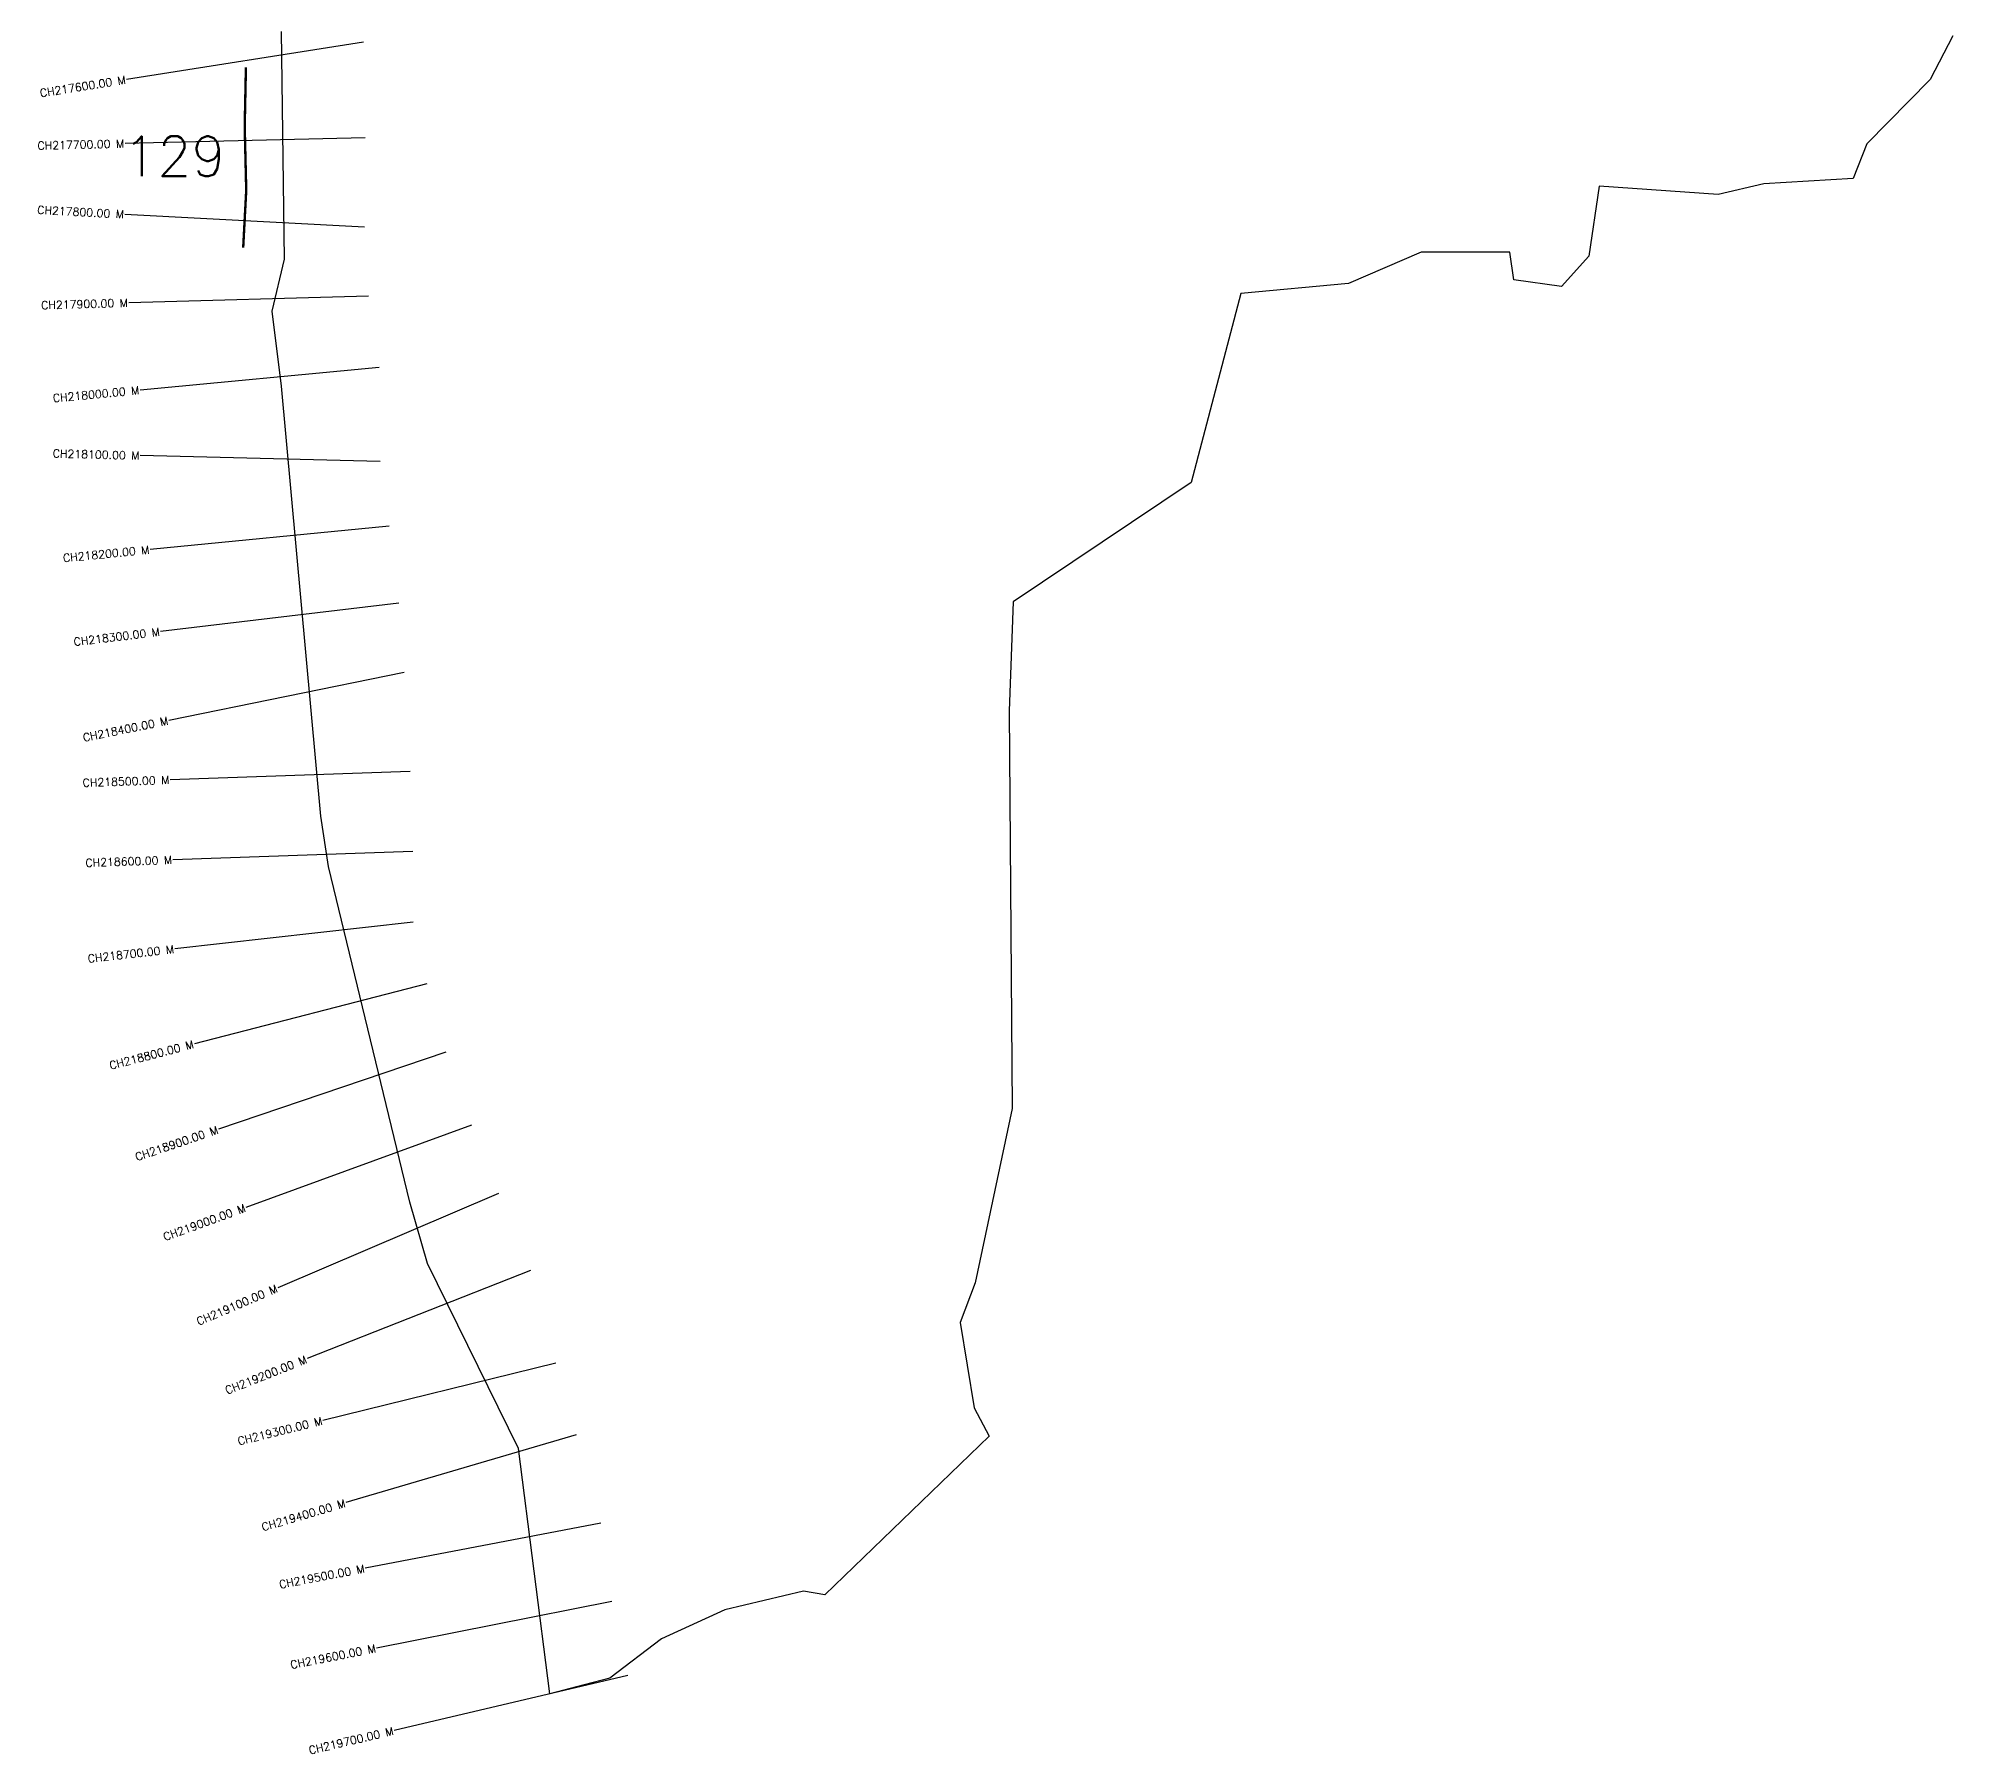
# Model space of a CAD drawing. Header units: metres. Extents: x 273591 to 276491, y 2065557 to 2069630.
# Drawn here: x 274091 to 276484, y 2065557 to 2067701 of the extents above; entities that cross this region are included whole.
import ezdxf
from ezdxf.enums import TextEntityAlignment as Align

# ---------------------------------------------------------------- set-up
doc = ezdxf.new("R2010")
doc.units = ezdxf.units.M
doc.header["$MEASUREMENT"] = 0
for name, color, linetype in [('ARTIFICIALLY PROTECTED', 4, 'Continuous'), ('CS', 134, 'Continuous'), ('CSMark', 6, 'Continuous'), ('village', 3, 'Continuous')]:
    doc.layers.add(name, color=color, linetype=linetype)
doc.styles.get("Standard").update_dxf_attribs({"font": 'simplex.shx'})

msp = doc.modelspace()

# ---------------------------------------------------------------- linework, layer by layer
at = {"layer": 'ARTIFICIALLY PROTECTED', "const_width": 3, "flags": 128}
msp.add_lwpolyline([(274350.6, 2067664.3), (274349.1, 2067590.4), (274351, 2067510.8), (274347.2, 2067439.1)], dxfattribs=at)
at = {"layer": 'CS'}
for p, q in [((274497.6, 2067695.9), (274201.3, 2067649.1)), ((274499.5, 2067576.2), (274199.5, 2067569.1)), ((274498.7, 2067464.8), (274199.2, 2067480.6)), ((274504, 2067378.4), (274204.1, 2067370.1)), ((274517, 2067289.4), (274218.3, 2067261.1)), ((274518.5, 2067171.6), (274218.6, 2067179.1)), ((274529.5, 2067090.8), (274230.9, 2067061.7)), ((274541.8, 2066994.9), (274244, 2066959.2)), ((274548.3, 2066907.9), (274254.3, 2066848.2)), ((274555.8, 2066784.3), (274255.9, 2066773.9)), ((274559.2, 2066684.3), (274259.4, 2066674)), ((274559.8, 2066596), (274261.7, 2066562.5)), ((274576.6, 2066519.1), (274286.2, 2066444)), ((274600.5, 2066433.4), (274316.4, 2066337.2)), ((274632.5, 2066342.3), (274350.6, 2066239.6)), ((274666.3, 2066256.8), (274390.3, 2066139.2)), ((274706.1, 2066160.8), (274427.1, 2066050.5)), ((274738, 2066045), (274446.7, 2065973.2)), ((274763.3, 2065955.3), (274475.6, 2065870.5)), ((274794.4, 2065845), (274499.7, 2065788.6)), ((274808, 2065746.9), (274513.7, 2065688.8)), ((274827.9, 2065654.5), (274535.8, 2065585.8))]:
    msp.add_line(p, q, dxfattribs=at)
at = {"layer": 'village', "color": 6}
msp.add_polyline3d([(276483.8, 2067703.8, 0), (276455.8, 2067649.2, 0), (276376.5, 2067568.9, 0), (276359.5, 2067525.4, 0), (276247.7, 2067518.7, 0), (276190.7, 2067505.5, 0), (276041.9, 2067516.1, 0), (276028.9, 2067428.4, 0), (275995, 2067390.5, 0), (275935.1, 2067398.8, 0), (275930.1, 2067433.4, 0), (275819.6, 2067433.4, 0), (275728.6, 2067394.3, 0), (275594, 2067381.8, 0), (275532, 2067145.6, 0), (275309.6, 2066996.2, 0), (275304.5, 2066860.1, 0), (275308.4, 2066363.3, 0), (275261.9, 2066145.4, 0), (275243.5, 2066095.6, 0), (275261, 2065988.9, 0), (275279.7, 2065953.7, 0), (275074.3, 2065755.5, 0), (275047.7, 2065759.8, 0), (274949.1, 2065736.5, 0), (274870.1, 2065700.1, 0), (274805.6, 2065651, 0), (274773.2, 2065642.7, 0), (274730.4, 2065631.6, 0), (274691.2, 2065938.3, 0), (274577.7, 2066169.5, 0), (274555.4, 2066246.2, 0), (274454, 2066665.5, 0), (274444.1, 2066728.6, 0), (274395, 2067265.8, 0), (274383.3, 2067359.5, 0), (274399, 2067424.8, 0), (274395.1, 2067709.1, 0)], dxfattribs=at)

# ---------------------------------------------------------------- texts
at = {"insert": (274196.8, 2067578.2), "char_height": 50, "attachment_point": 1}
msp.add_mtext_dynamic_manual_height_columns('129', width=84.374, gutter_width=1, heights=[74.2], dxfattribs=at)
at = {"layer": 'CSMark'}
for s, rotation, p in [('CH217600.00 M', 8.9727, (274200.3, 2067649)), ('CH217700.00 M', 1.354, (274198.5, 2067569.1)), ('CH217800.00 M', 356.9858, (274198.2, 2067480.7)), ('CH217900.00 M', 1.5791, (274203.1, 2067370.1)), ('CH218000.00 M', 5.414, (274217.3, 2067261)), ('CH218100.00 M', 358.5595, (274217.6, 2067179.1)), ('CH218200.00 M', 5.5695, (274229.9, 2067061.6)), ('CH218300.00 M', 6.8421, (274243, 2066959.1)), ('CH218400.00 M', 11.4852, (274253.3, 2066848)), ('CH218500.00 M', 1.9764, (274254.9, 2066773.9)), ('CH218600.00 M', 1.9764, (274258.4, 2066673.9)), ('CH218700.00 M', 6.4138, (274260.7, 2066562.4)), ('CH218800.00 M', 14.4971, (274285.2, 2066443.7)), ('CH218900.00 M', 18.7031, (274315.4, 2066336.9)), ('CH219000.00 M', 20.0018, (274349.7, 2066239.3)), ('CH219100.00 M', 23.0859, (274389.4, 2066138.8)), ('CH219200.00 M', 21.5713, (274426.2, 2066050.1)), ('CH219300.00 M', 13.8395, (274445.8, 2065973)), ('CH219400.00 M', 16.4222, (274474.6, 2065870.2)), ('CH219500.00 M', 10.8456, (274498.8, 2065788.4)), ('CH219600.00 M', 11.1791, (274512.7, 2065688.6)), ('CH219700.00 M', 13.2375, (274534.9, 2065585.5))]:
    msp.add_text(s, height=10, rotation=rotation, dxfattribs=at).set_placement(p, align=Align.MIDDLE_RIGHT)

doc.saveas('drawing.dxf')
